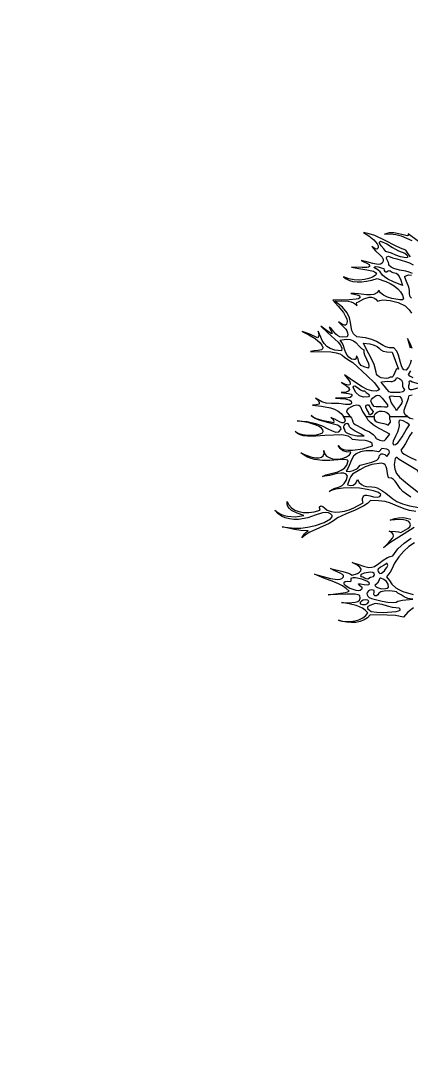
# Model space of a CAD drawing. Header units: inches. Extents: x -885 to 26362, y -28010 to 990.
# Drawn here: x 4292.504 to 4294.346, y -2384.115 to -2379.212 of the extents above; entities that cross this region are included whole.
import ezdxf

# ---------------------------------------------------------------- set-up
doc = ezdxf.new("R2010")
doc.units = ezdxf.units.IN
doc.header["$MEASUREMENT"] = 0
doc.layers.add('Text', color=7, linetype='Continuous')
doc.layers.add('TREE', color=3, linetype='Continuous', lineweight=15)
doc.styles.add('Text', font='times.ttf', dxfattribs={"height": 240})

# ---------------------------------------------------------------- blocks, each defined once
blk = doc.blocks.new('tree2')
at = {"layer": 'TREE'}
for points in [[(5206.823, 5948.3268), (5206.7525, 5948.3797), (5206.7525, 5948.3736), (5206.7482, 5948.372), (5206.7291, 5948.3767), (5206.6998, 5948.3828), (5206.6826, 5948.3828), (5206.665, 5948.3788), (5206.6857, 5948.3801), (5206.7063, 5948.3776), (5206.7269, 5948.372), (5206.7466, 5948.3643), (5206.7657, 5948.3548)], [(5206.7605, 5948.2957), (5206.7516, 5948.3065), (5206.7439, 5948.3194), (5206.7238, 5948.3268), (5206.7051, 5948.3357), (5206.6678, 5948.3551), (5206.6299, 5948.373), (5206.6096, 5948.3797), (5206.5883, 5948.3847), (5206.6074, 5948.3727), (5206.6256, 5948.3582), (5206.6385, 5948.3428), (5206.6416, 5948.3354), (5206.6416, 5948.3286), (5206.6367, 5948.3237), (5206.6308, 5948.3246), (5206.6185, 5948.3336), (5206.6327, 5948.3178), (5206.6496, 5948.3018), (5206.6564, 5948.2941), (5206.6607, 5948.2864), (5206.661, 5948.279), (5206.6567, 5948.272), (5206.6502, 5948.2686), (5206.6419, 5948.2677), (5206.6219, 5948.2707), (5206.6, 5948.2766), (5206.5791, 5948.2812), (5206.5893, 5948.2763), (5206.6007, 5948.2717), (5206.6093, 5948.2667), (5206.6108, 5948.2637), (5206.6102, 5948.2603), (5206.6068, 5948.2575), (5206.601, 5948.2559), (5206.5837, 5948.2559), (5206.5443, 5948.2578), (5206.5711, 5948.2526), (5206.601, 5948.2479), (5206.6253, 5948.2421), (5206.6327, 5948.2378), (5206.6358, 5948.2322), (5206.6308, 5948.2264), (5206.6213, 5948.2205), (5206.6081, 5948.2153), (5206.592, 5948.2116), (5206.5739, 5948.2098), (5206.5545, 5948.2104), (5206.5345, 5948.2141), (5206.5151, 5948.2218), (5206.5246, 5948.2144), (5206.5363, 5948.2088), (5206.5496, 5948.2051), (5206.5646, 5948.2033), (5206.5813, 5948.2033), (5206.5991, 5948.2054), (5206.6182, 5948.2098), (5206.6382, 5948.2162), (5206.6703, 5948.2042), (5206.6863, 5948.1968), (5206.701, 5948.1882), (5206.714, 5948.1783), (5206.7245, 5948.1673), (5206.7315, 5948.1546), (5206.7346, 5948.1405), (5206.7312, 5948.138), (5206.7217, 5948.1374), (5206.6924, 5948.1423), (5206.6761, 5948.1476), (5206.6616, 5948.1546), (5206.6505, 5948.1633), (5206.6472, 5948.1679), (5206.6453, 5948.1731), (5206.637, 5948.1629), (5206.6265, 5948.1574), (5206.6139, 5948.1552), (5206.5997, 5948.1556), (5206.5699, 5948.1596), (5206.5554, 5948.1608), (5206.5418, 5948.1605), (5206.5653, 5948.1559), (5206.5736, 5948.1519), (5206.5751, 5948.1485), (5206.5745, 5948.1442), (5206.5702, 5948.1414), (5206.5619, 5948.1395), (5206.5357, 5948.1377), (5206.4756, 5948.1358), (5206.4953, 5948.114), (5206.5144, 5948.0906), (5206.5215, 5948.0789), (5206.5265, 5948.0675), (5206.528, 5948.0576), (5206.5255, 5948.0481), (5206.5218, 5948.0447), (5206.5184, 5948.0438), (5206.5111, 5948.0466), (5206.504, 5948.0521), (5206.4966, 5948.0561), (5206.5101, 5948.0432), (5206.5228, 5948.0302), (5206.5274, 5948.0235), (5206.5301, 5948.0164), (5206.5305, 5948.0093), (5206.528, 5948.0016), (5206.5129, 5948.0001), (5206.5018, 5948.0016), (5206.4929, 5948.0059), (5206.4861, 5948.0118), (5206.475, 5948.0256), (5206.4692, 5948.0324), (5206.4618, 5948.0376), (5206.4726, 5948.0176), (5206.4729, 5948.0139), (5206.4698, 5948.0136), (5206.4556, 5948.0225), (5206.4322, 5948.0407), (5206.4562, 5948.0173), (5206.4836, 5947.9933), (5206.4953, 5947.9819), (5206.504, 5947.9705), (5206.5083, 5947.96), (5206.5071, 5947.9505), (5206.4836, 5947.9526), (5206.4661, 5947.9582), (5206.4532, 5947.9665), (5206.4436, 5947.977), (5206.4368, 5947.9887), (5206.4316, 5948.0004), (5206.4221, 5948.0222), (5206.4242, 5948.0084), (5206.423, 5948.0025), (5206.419, 5947.9985), (5206.3913, 5948.0108), (5206.3774, 5948.0167), (5206.3626, 5948.0213), (5206.3882, 5948.0087), (5206.4113, 5947.9954), (5206.4291, 5947.98), (5206.4353, 5947.9714), (5206.4393, 5947.9619), (5206.4378, 5947.9573), (5206.4344, 5947.9542), (5206.4224, 5947.9514), (5206.4076, 5947.9502), (5206.3943, 5947.9483), (5206.4682, 5947.9459), (5206.4883, 5947.9434), (5206.5012, 5947.9394), (5206.5101, 5947.9345), (5206.5191, 5947.9274), (5206.5308, 5947.9185), (5206.5489, 5947.9074), (5206.6019, 5947.8581), (5206.6271, 5947.8335), (5206.6475, 5947.8079), (5206.6413, 5947.8042), (5206.6342, 5947.8024), (5206.6185, 5947.803), (5206.6013, 5947.8082), (5206.5831, 5947.8175), (5206.5474, 5947.8409), (5206.5181, 5947.8624), (5206.5329, 5947.8442), (5206.5375, 5947.8362), (5206.5397, 5947.8298), (5206.5381, 5947.8258), (5206.5326, 5947.8245), (5206.5225, 5947.8267), (5206.5071, 5947.8335), (5206.5255, 5947.8215), (5206.5335, 5947.8153), (5206.5357, 5947.8119), (5206.5366, 5947.8079), (5206.532, 5947.8021), (5206.524, 5947.799), (5206.5058, 5947.7977), (5206.5326, 5947.7941), (5206.5434, 5947.7916), (5206.5459, 5947.7894), (5206.5459, 5947.7864), (5206.5437, 5947.782), (5206.5388, 5947.779), (5206.5228, 5947.7765), (5206.4855, 5947.7762), (5206.5225, 5947.7734), (5206.5378, 5947.7691), (5206.5425, 5947.7651), (5206.5437, 5947.7596), (5206.5428, 5947.7553), (5206.5385, 5947.7531), (5206.5218, 5947.7537), (5206.4981, 5947.7565), (5206.4713, 5947.7568), (5206.4513, 5947.7577), (5206.4353, 5947.7633), (5206.4119, 5947.7768), (5206.4227, 5947.7667), (5206.4258, 5947.7608), (5206.4261, 5947.7543), (5206.4144, 5947.7516), (5206.4014, 5947.7509), (5206.4344, 5947.7466), (5206.467, 5947.7405), (5206.4818, 5947.7355), (5206.495, 5947.7291), (5206.5061, 5947.7202), (5206.5144, 5947.7088), (5206.5391, 5947.7088), (5206.5357, 5947.7149), (5206.5311, 5947.7211), (5206.5268, 5947.7266), (5206.5283, 5947.7328), (5206.5341, 5947.7392), (5206.5428, 5947.7448), (5206.5529, 5947.7494), (5206.5628, 5947.7516), (5206.5708, 5947.7512), (5206.576, 5947.7472), (5206.5843, 5947.7269), (5206.597, 5947.7088), (5206.6265, 5947.7088), (5206.6308, 5947.7183), (5206.6379, 5947.7248), (5206.6469, 5947.7282), (5206.6564, 5947.7291), (5206.6656, 5947.7275), (5206.6743, 5947.7232), (5206.681, 5947.7171), (5206.6853, 5947.7088), (5206.7503, 5947.7088), (5206.7417, 5947.7152), (5206.738, 5947.7232), (5206.738, 5947.7328), (5206.7408, 5947.7436), (5206.7494, 5947.7654), (5206.7534, 5947.7762), (5206.7556, 5947.7857), (5206.7666, 5947.7885)], [(5206.7445, 5948.2917), (5206.7235, 5948.2957), (5206.7069, 5948.3018), (5206.6906, 5948.3089), (5206.6703, 5948.3148), (5206.6626, 5948.3249), (5206.653, 5948.3357), (5206.6472, 5948.3452), (5206.6472, 5948.3493), (5206.6502, 5948.3526), (5206.6736, 5948.3425), (5206.6949, 5948.3299), (5206.7165, 5948.3178), (5206.7405, 5948.3083), (5206.7469, 5948.3028), (5206.7497, 5948.2972), (5206.7491, 5948.2929), (5206.7445, 5948.2917)], [(5206.7685, 5948.2335), (5206.7562, 5948.239), (5206.7439, 5948.2424), (5206.7204, 5948.2467), (5206.6992, 5948.2522), (5206.69, 5948.2572), (5206.6817, 5948.2643), (5206.6817, 5948.2692), (5206.6801, 5948.2741), (5206.6746, 5948.284), (5206.6724, 5948.2886), (5206.6721, 5948.2923), (5206.6739, 5948.2957), (5206.6795, 5948.2978), (5206.6943, 5948.292), (5206.71, 5948.2874), (5206.742, 5948.2787), (5206.7571, 5948.2735), (5206.7709, 5948.2661)], [(5206.7312, 5948.1901), (5206.6986, 5948.2036), (5206.6773, 5948.2138), (5206.665, 5948.2218), (5206.6582, 5948.2282), (5206.649, 5948.2399), (5206.6407, 5948.247), (5206.6259, 5948.2563), (5206.6293, 5948.259), (5206.6333, 5948.26), (5206.6425, 5948.2584), (5206.6527, 5948.2547), (5206.6623, 5948.2522), (5206.6638, 5948.2449), (5206.666, 5948.2409), (5206.6687, 5948.2396), (5206.6721, 5948.2402), (5206.6789, 5948.2439), (5206.6853, 5948.2455), (5206.6909, 5948.2406), (5206.6964, 5948.2381), (5206.7075, 5948.235), (5206.7131, 5948.231), (5206.7189, 5948.2233), (5206.7248, 5948.2101), (5206.7312, 5948.1901)], [(5206.7642, 5948.1436), (5206.7596, 5948.1479), (5206.7568, 5948.1589), (5206.7565, 5948.1713), (5206.754, 5948.1833), (5206.7457, 5948.2051), (5206.7399, 5948.2208), (5206.7405, 5948.2248), (5206.7451, 5948.2261), (5206.7534, 5948.2292), (5206.7639, 5948.2282)], [(5206.7451, 5947.8797), (5206.7365, 5947.8806), (5206.7309, 5947.8861), (5206.7272, 5947.8954), (5206.7245, 5947.9071), (5206.7171, 5947.9345), (5206.7103, 5947.9486), (5206.6998, 5947.9613), (5206.6835, 5947.9616), (5206.6706, 5947.965), (5206.6598, 5947.9702), (5206.6487, 5947.977), (5206.6355, 5947.9844), (5206.6182, 5947.9914), (5206.5951, 5947.9976), (5206.5643, 5948.0019), (5206.5517, 5948.0124), (5206.5452, 5948.0244), (5206.5428, 5948.0382), (5206.5406, 5948.0539), (5206.5366, 5948.0709), (5206.5277, 5948.09), (5206.5107, 5948.1103), (5206.4833, 5948.1322), (5206.5089, 5948.134), (5206.5323, 5948.1325), (5206.5425, 5948.1303), (5206.5514, 5948.1266), (5206.5588, 5948.1217), (5206.5643, 5948.1155), (5206.564, 5948.1195), (5206.5631, 5948.1232), (5206.5637, 5948.1272), (5206.5693, 5948.1306), (5206.5893, 5948.1414), (5206.609, 5948.1466), (5206.6179, 5948.1466), (5206.6262, 5948.1442), (5206.6336, 5948.1395), (5206.6398, 5948.1322), (5206.6481, 5948.1355), (5206.6589, 5948.1368), (5206.6857, 5948.1346), (5206.7149, 5948.1272), (5206.7417, 5948.1155), (5206.7559, 5948.1011), (5206.7645, 5948.0881)], [(5206.77, 5947.8516), (5206.7583, 5947.8575), (5206.7534, 5947.8633), (5206.7623, 5947.8769)], [(5206.7663, 5947.9588), (5206.7596, 5947.977), (5206.75, 5947.9951), (5206.7599, 5947.9616)], [(5206.7626, 5947.9154), (5206.7593, 5947.9021), (5206.7534, 5947.8901), (5206.7451, 5947.8797)], [(5206.6062, 5947.8864), (5206.5905, 5947.8917), (5206.58, 5947.8969), (5206.5742, 5947.9028), (5206.5711, 5947.9083), (5206.5686, 5947.9203), (5206.5668, 5947.9259), (5206.5628, 5947.9317), (5206.5616, 5947.9231), (5206.5582, 5947.9185), (5206.5526, 5947.9178), (5206.5443, 5947.92), (5206.5348, 5947.9268), (5206.5283, 5947.9348), (5206.5234, 5947.9434), (5206.5197, 5947.953), (5206.5132, 5947.972), (5206.5089, 5947.9813), (5206.5031, 5947.9896), (5206.524, 5947.9927), (5206.5397, 5947.9914), (5206.5517, 5947.9874), (5206.5603, 5947.9813), (5206.5739, 5947.9662), (5206.581, 5947.9591), (5206.5896, 5947.9533), (5206.5893, 5947.944), (5206.5914, 5947.9354), (5206.5991, 5947.9191), (5206.6062, 5947.9034), (5206.6074, 5947.8951), (5206.6062, 5947.8864)], [(5206.5877, 5947.9785), (5206.6114, 5947.9757), (5206.6271, 5947.9711), (5206.6379, 5947.9656), (5206.6453, 5947.9597), (5206.6521, 5947.9542), (5206.661, 5947.9493), (5206.6736, 5947.9462), (5206.6934, 5947.9449), (5206.7168, 5947.8831), (5206.7115, 5947.8843), (5206.7081, 5947.8818), (5206.7035, 5947.8704), (5206.6977, 5947.8575), (5206.693, 5947.8535), (5206.6866, 5947.8529), (5206.6792, 5947.8501), (5206.6709, 5947.8492), (5206.6533, 5947.8516), (5206.6456, 5947.855), (5206.6395, 5947.8593), (5206.6355, 5947.8649), (5206.6345, 5947.8713), (5206.6268, 5947.8994), (5206.6148, 5947.9262), (5206.6007, 5947.9523), (5206.5877, 5947.9785)], [(5206.6666, 5947.8381), (5206.6776, 5947.8387), (5206.6884, 5947.8372), (5206.694, 5947.8375), (5206.6995, 5947.8396), (5206.7051, 5947.8442), (5206.7109, 5947.8519), (5206.7214, 5947.8476), (5206.7272, 5947.8427), (5206.73, 5947.8375), (5206.7309, 5947.8316), (5206.7315, 5947.8199), (5206.7334, 5947.8138), (5206.7383, 5947.8076), (5206.7362, 5947.8027), (5206.7325, 5947.7996), (5206.7214, 5947.7974), (5206.7088, 5947.7977), (5206.697, 5947.7968), (5206.689, 5947.7977), (5206.6829, 5947.8002), (5206.6733, 5947.8091), (5206.6656, 5947.8202), (5206.6573, 5947.8304), (5206.6533, 5947.8341), (5206.6539, 5947.8369), (5206.6666, 5947.8381)], [(5206.6068, 5947.7814), (5206.5887, 5947.7805), (5206.5806, 5947.782), (5206.5733, 5947.7854), (5206.5603, 5947.7971), (5206.5551, 5947.8058), (5206.5505, 5947.8165), (5206.5529, 5947.8205), (5206.5563, 5947.8211), (5206.5656, 5947.815), (5206.5776, 5947.8064), (5206.5843, 5947.8036), (5206.5917, 5947.803), (5206.5976, 5947.7977), (5206.6053, 5947.7925), (5206.6099, 5947.7873), (5206.6096, 5947.7845), (5206.6068, 5947.7814)], [(5206.7673, 5947.8366), (5206.7888, 5947.8301), (5206.7977, 5947.8264), (5206.7996, 5947.8242), (5206.7996, 5947.8211), (5206.799, 5947.8187), (5206.7965, 5947.8165), (5206.7873, 5947.8132), (5206.7657, 5947.8076), (5206.7608, 5947.807), (5206.7574, 5947.8082), (5206.754, 5947.8141), (5206.7543, 5947.8224), (5206.7568, 5947.8304), (5206.7559, 5947.8375), (5206.758, 5947.8402), (5206.7617, 5947.8396), (5206.7673, 5947.8366)], [(5206.665, 5947.7433), (5206.653, 5947.7448), (5206.6432, 5947.7442), (5206.6348, 5947.7442), (5206.6268, 5947.7463), (5206.6182, 5947.7568), (5206.6154, 5947.767), (5206.617, 5947.7719), (5206.6207, 5947.7768), (5206.6345, 5947.7861), (5206.641, 5947.7876), (5206.6469, 5947.7861), (5206.657, 5947.7765), (5206.666, 5947.7636), (5206.6758, 5947.7525), (5206.6758, 5947.7448), (5206.6727, 5947.7429), (5206.6684, 5947.7439), (5206.665, 5947.7433)], [(5206.6863, 5947.7737), (5206.6841, 5947.7799), (5206.6866, 5947.7836), (5206.6921, 5947.7848), (5206.6998, 5947.7836), (5206.7214, 5947.783), (5206.7278, 5947.774), (5206.73, 5947.766), (5206.7291, 5947.7593), (5206.7257, 5947.7531), (5206.7161, 5947.7417), (5206.7118, 5947.7359), (5206.7094, 5947.7294), (5206.7035, 5947.742), (5206.6964, 5947.7522), (5206.6897, 5947.762), (5206.6863, 5947.7737)], [(5206.5991, 5947.7509), (5206.6031, 5947.7525), (5206.6062, 5947.7516), (5206.6114, 5947.7451), (5206.6164, 5947.7355), (5206.6238, 5947.7278), (5206.6219, 5947.7232), (5206.6188, 5947.7189), (5206.6145, 5947.7158), (5206.6099, 5947.7143), (5206.6065, 5947.7245), (5206.601, 5947.7346), (5206.597, 5947.7436), (5206.597, 5947.7476), (5206.5991, 5947.7509)], [(5206.7713, 5947.0064), (5206.7512, 5946.9903), (5206.7349, 5946.9722), (5206.706, 5946.9783), (5206.6752, 5946.9799), (5206.6127, 5946.9805), (5206.6028, 5946.97), (5206.5905, 5946.9623), (5206.576, 5946.9568), (5206.56, 5946.9534), (5206.5434, 5946.9525), (5206.5268, 5946.9537), (5206.5107, 5946.9568), (5206.4963, 5946.9614), (5206.5092, 5946.958), (5206.5243, 5946.9565), (5206.5403, 5946.9568), (5206.5563, 5946.9589), (5206.5717, 5946.9632), (5206.5856, 5946.9697), (5206.5967, 5946.978), (5206.6044, 5946.9888), (5206.5948, 5946.998), (5206.5846, 5947.0051), (5206.5733, 5947.0107), (5206.5612, 5947.015), (5206.5354, 5947.0211), (5206.5074, 5947.0264), (5206.5345, 5947.0254), (5206.5582, 5947.027), (5206.5674, 5947.0298), (5206.5736, 5947.0347), (5206.576, 5947.0418), (5206.5748, 5947.0519), (5206.5686, 5947.055), (5206.5579, 5947.0569), (5206.5274, 5947.0572), (5206.4584, 5947.0547), (5206.5034, 5947.0602), (5206.5234, 5947.0633), (5206.5357, 5947.0676), (5206.5252, 5947.0781), (5206.5117, 5947.0873), (5206.4963, 5947.095), (5206.479, 5947.1024), (5206.4427, 5947.1157), (5206.4082, 5947.1301), (5206.467, 5947.1141), (5206.4929, 5947.1108), (5206.5027, 5947.1114), (5206.5092, 5947.1144), (5206.5154, 5947.12), (5206.5154, 5947.1249), (5206.5107, 5947.1295), (5206.5031, 5947.1338), (5206.483, 5947.1421), (5206.467, 5947.1508), (5206.5123, 5947.1403), (5206.5326, 5947.1345), (5206.5406, 5947.1308), (5206.5465, 5947.1264), (5206.5656, 5947.1326), (5206.5733, 5947.1372), (5206.5779, 5947.1425), (5206.5791, 5947.1489), (5206.5748, 5947.156), (5206.5643, 5947.1643), (5206.5465, 5947.1733), (5206.5671, 5947.1671), (5206.5877, 5947.1594), (5206.6084, 5947.1551), (5206.6188, 5947.1557), (5206.629, 5947.1588), (5206.6447, 5947.1696), (5206.6604, 5947.1813), (5206.6767, 5947.1911), (5206.6857, 5947.1948), (5206.6955, 5947.1973), (5206.7143, 5947.2231), (5206.7374, 5947.2447), (5206.7626, 5947.2619)], [(5206.7743, 5947.302), (5206.7371, 5947.278), (5206.6986, 5947.2542), (5206.6795, 5947.2413), (5206.6613, 5947.2265), (5206.6804, 5947.2453), (5206.6949, 5947.2619), (5206.698, 5947.2696), (5206.6977, 5947.2767), (5206.6924, 5947.2829), (5206.682, 5947.2887), (5206.7054, 5947.2875), (5206.7165, 5947.2863), (5206.7257, 5947.2835), (5206.7429, 5947.2927), (5206.7512, 5947.2977), (5206.758, 5947.3044), (5206.7602, 5947.3118), (5206.7586, 5947.3183), (5206.754, 5947.3235), (5206.7463, 5947.3275), (5206.7352, 5947.3303), (5206.7217, 5947.3315), (5206.6863, 5947.3285), (5206.7029, 5947.3346), (5206.7171, 5947.3374), (5206.7297, 5947.338), (5206.7411, 5947.3368), (5206.7623, 5947.3328)], [(5206.7799, 5947.3605), (5206.7568, 5947.3642), (5206.7377, 5947.37), (5206.7044, 5947.3842), (5206.6872, 5947.3913), (5206.6675, 5947.3965), (5206.6435, 5947.3999), (5206.6142, 5947.4002), (5206.6025, 5947.39), (5206.589, 5947.3811), (5206.5582, 5947.3657), (5206.5246, 5947.3522), (5206.4926, 5947.3377), (5206.4784, 5947.3263), (5206.4621, 5947.3168), (5206.4267, 5947.3007), (5206.391, 5947.2847), (5206.3749, 5947.2752), (5206.3614, 5947.2638), (5206.3722, 5947.2783), (5206.378, 5947.285), (5206.3854, 5947.29), (5206.3586, 5947.2906), (5206.3349, 5947.2946), (5206.2897, 5947.3044), (5206.3349, 5947.2998), (5206.358, 5947.2989), (5206.3833, 5947.3023), (5206.4125, 5947.3087), (5206.4439, 5947.3205), (5206.4676, 5947.334), (5206.4735, 5947.3402), (5206.4738, 5947.3451), (5206.4676, 5947.3522), (5206.4596, 5947.3555), (5206.4492, 5947.3565), (5206.4375, 5947.3549), (5206.4113, 5947.3469), (5206.3845, 5947.3368), (5206.3494, 5947.3315), (5206.3328, 5947.3315), (5206.3164, 5947.3334), (5206.301, 5947.3374), (5206.2869, 5947.3435), (5206.2739, 5947.3528), (5206.2626, 5947.3648), (5206.2733, 5947.3571), (5206.2847, 5947.3506), (5206.2967, 5947.346), (5206.3097, 5947.3429), (5206.3377, 5947.3414), (5206.3688, 5947.346), (5206.3448, 5947.354), (5206.3244, 5947.3645), (5206.3164, 5947.371), (5206.3106, 5947.3783), (5206.3075, 5947.387), (5206.3075, 5947.3968), (5206.3137, 5947.3845), (5206.3235, 5947.374), (5206.3358, 5947.3657), (5206.3509, 5947.3599), (5206.3682, 5947.3565), (5206.3873, 5947.3562), (5206.4076, 5947.3586), (5206.4291, 5947.3648), (5206.427, 5947.3737), (5206.427, 5947.3777), (5206.4313, 5947.3814), (5206.4387, 5947.3786), (5206.4445, 5947.3743), (5206.455, 5947.3648), (5206.4698, 5947.3602), (5206.4855, 5947.358), (5206.5018, 5947.3586), (5206.5188, 5947.3614), (5206.5357, 5947.3666), (5206.5529, 5947.3734), (5206.5874, 5947.3919), (5206.585, 5947.4011), (5206.585, 5947.4082), (5206.5865, 5947.4138), (5206.5899, 5947.4178), (5206.5945, 5947.4199), (5206.6, 5947.4205), (5206.6124, 5947.4178), (5206.6244, 5947.4141), (5206.6379, 5947.4131), (5206.6484, 5947.4156), (5206.6512, 5947.4187), (5206.6518, 5947.423), (5206.6429, 5947.4298), (5206.6253, 5947.4359), (5206.6016, 5947.4415), (5206.5733, 5947.4455), (5206.5434, 5947.4473), (5206.5132, 5947.4464), (5206.4855, 5947.4424), (5206.4732, 5947.439), (5206.4624, 5947.4344), (5206.4713, 5947.4402), (5206.4809, 5947.4442), (5206.5003, 5947.4513), (5206.5095, 5947.4563), (5206.5178, 5947.4636), (5206.5246, 5947.4747), (5206.5295, 5947.4898), (5206.5243, 5947.4975), (5206.516, 5947.5009), (5206.5049, 5947.5015), (5206.492, 5947.4997), (5206.4636, 5947.4929), (5206.4375, 5947.4889), (5206.4501, 5947.4947), (5206.4642, 5947.4991), (5206.4935, 5947.5064), (5206.5067, 5947.5117), (5206.5181, 5947.5194), (5206.5268, 5947.5305), (5206.532, 5947.5459), (5206.5295, 5947.5489), (5206.5249, 5947.5505), (5206.5104, 5947.5511), (5206.4652, 5947.5477), (5206.4378, 5947.5474), (5206.4097, 5947.5508), (5206.3962, 5947.5545), (5206.3826, 5947.5597), (5206.3703, 5947.5668), (5206.3586, 5947.576), (5206.3774, 5947.5668), (5206.395, 5947.5606), (5206.4107, 5947.5573), (5206.4239, 5947.5569), (5206.4341, 5947.5594), (5206.4408, 5947.5649), (5206.4439, 5947.5733), (5206.4424, 5947.5843), (5206.4439, 5947.576), (5206.4476, 5947.5693), (5206.4529, 5947.5637), (5206.4593, 5947.5594), (5206.475, 5947.5542), (5206.4929, 5947.5529), (5206.5107, 5947.5554), (5206.5261, 5947.5609), (5206.5372, 5947.569), (5206.5403, 5947.5736), (5206.5418, 5947.5785), (5206.5255, 5947.5788), (5206.5123, 5947.5834), (5206.5024, 5947.5917), (5206.4953, 5947.6022), (5206.5034, 5947.5933), (5206.5154, 5947.5877), (5206.5305, 5947.585), (5206.5477, 5947.585), (5206.5853, 5947.5905), (5206.6216, 5947.6013), (5206.6195, 5947.6099), (5206.6133, 5947.6154), (5206.6047, 5947.6188), (5206.5939, 5947.6207), (5206.5696, 5947.6219), (5206.5474, 5947.625), (5206.5409, 5947.6318), (5206.532, 5947.6367), (5206.5209, 5947.6398), (5206.5083, 5947.6413), (5206.4787, 5947.641), (5206.4461, 5947.6389), (5206.4131, 5947.6364), (5206.3823, 5947.6367), (5206.3685, 5947.6382), (5206.3562, 5947.6416), (5206.346, 5947.6466), (5206.338, 5947.6536), (5206.3506, 5947.6472), (5206.366, 5947.6432), (5206.383, 5947.641), (5206.4002, 5947.6407), (5206.4159, 5947.6422), (5206.4288, 5947.645), (5206.4375, 5947.6493), (5206.4408, 5947.6546), (5206.4387, 5947.6607), (5206.4338, 5947.6666), (5206.4258, 5947.6721), (5206.415, 5947.6773), (5206.3851, 5947.6866), (5206.3445, 5947.6934), (5206.3814, 5947.6909), (5206.4119, 5947.6838), (5206.4368, 5947.6743), (5206.4572, 5947.6644), (5206.4735, 5947.6564), (5206.4864, 5947.6518), (5206.4972, 5947.6533), (5206.5064, 5947.6623), (5206.5052, 5947.6669), (5206.5021, 5947.6706), (5206.4923, 5947.6767), (5206.4781, 5947.6813), (5206.4612, 5947.6857), (5206.4251, 5947.6952), (5206.4088, 5947.7026), (5206.3959, 5947.7125), (5206.4048, 5947.7066), (5206.4147, 5947.7023), (5206.4359, 5947.6961), (5206.4797, 5947.6869), (5206.4806, 5947.6912), (5206.4784, 5947.6964), (5206.4689, 5947.706), (5206.4815, 5947.7001), (5206.4994, 5947.6906), (5206.5077, 5947.6875), (5206.5151, 5947.6866), (5206.5203, 5947.689), (5206.5225, 5947.6964), (5206.5188, 5947.7029), (5206.5144, 5947.7088), (5206.5391, 5947.7088), (5206.5443, 5947.7026), (5206.5468, 5947.6977), (5206.5492, 5947.689), (5206.5517, 5947.6847), (5206.5572, 5947.6798), (5206.5828, 5947.6663), (5206.5957, 5947.6586), (5206.6099, 5947.6524), (5206.6235, 5947.6435), (5206.6293, 5947.637), (5206.6342, 5947.6284), (5206.6481, 5947.6228), (5206.6592, 5947.6198), (5206.6647, 5947.621), (5206.6706, 5947.6253), (5206.6844, 5947.6444), (5206.6345, 5947.6712), (5206.6235, 5947.6786), (5206.6133, 5947.6872), (5206.6047, 5947.6971), (5206.5985, 5947.7088), (5206.6268, 5947.7088), (5206.6271, 5947.6998), (5206.6305, 5947.6937), (5206.637, 5947.6897), (5206.645, 5947.6872), (5206.6632, 5947.6838), (5206.6715, 5947.6813), (5206.6786, 5947.6773), (5206.6875, 5947.6887), (5206.6875, 5947.6934), (5206.6847, 5947.6977), (5206.6847, 5947.7088), (5206.7503, 5947.7088), (5206.7596, 5947.7035), (5206.77, 5947.7011)], [(5206.5905, 5947.6376), (5206.5745, 5947.6469), (5206.5575, 5947.6552), (5206.5428, 5947.665), (5206.5372, 5947.6712), (5206.5338, 5947.6786), (5206.5314, 5947.6817), (5206.5277, 5947.6829), (5206.5237, 5947.6823), (5206.52, 5947.6804), (5206.5169, 5947.677), (5206.5151, 5947.6724), (5206.5154, 5947.6675), (5206.5184, 5947.6616), (5206.52, 5947.6558), (5206.5246, 5947.6509), (5206.5323, 5947.6466), (5206.5418, 5947.6432), (5206.5653, 5947.6385), (5206.5905, 5947.6376)], [(5206.6983, 5947.605), (5206.706, 5947.6059), (5206.714, 5947.6121), (5206.722, 5947.6219), (5206.7297, 5947.6342), (5206.7445, 5947.6601), (5206.7568, 5947.6786), (5206.7472, 5947.686), (5206.7343, 5947.6934), (5206.7229, 5947.6961), (5206.7192, 5947.694), (5206.7177, 5947.6887), (5206.7189, 5947.6761), (5206.7171, 5947.6635), (5206.7128, 5947.6512), (5206.7072, 5947.6395), (5206.6977, 5947.6191), (5206.6961, 5947.6111), (5206.6983, 5947.605)], [(5206.7663, 5947.6512), (5206.758, 5947.6389), (5206.742, 5947.6099), (5206.7337, 5947.5964), (5206.7251, 5947.585), (5206.7297, 5947.577), (5206.7371, 5947.5705), (5206.7577, 5947.56), (5206.7811, 5947.5492)], [(5206.5246, 5947.5083), (5206.5351, 5947.5071), (5206.5505, 5947.5108), (5206.5659, 5947.5188), (5206.5717, 5947.5243), (5206.576, 5947.5305), (5206.6191, 5947.5412), (5206.629, 5947.5449), (5206.6373, 5947.5492), (5206.6432, 5947.5545), (5206.6459, 5947.5609), (5206.6475, 5947.5662), (5206.6502, 5947.5696), (5206.6536, 5947.5717), (5206.6576, 5947.5723), (5206.666, 5947.5696), (5206.6736, 5947.5622), (5206.682, 5947.5733), (5206.6832, 5947.5785), (5206.6823, 5947.5828), (5206.6789, 5947.5865), (5206.6736, 5947.5893), (5206.6561, 5947.5911), (5206.6462, 5947.581), (5206.6422, 5947.5797), (5206.6373, 5947.5804), (5206.6228, 5947.5834), (5206.5973, 5947.5834), (5206.5766, 5947.5794), (5206.5619, 5947.5723), (5206.5517, 5947.5631), (5206.5449, 5947.5523), (5206.536, 5947.5289), (5206.5311, 5947.5178), (5206.5246, 5947.5083)], [(5206.7937, 5947.4356), (5206.7934, 5947.455), (5206.7944, 5947.4747), (5206.7931, 5947.4941), (5206.7907, 5947.5027), (5206.787, 5947.5111), (5206.7186, 5947.5517), (5206.7106, 5947.5588), (5206.7078, 5947.5591), (5206.7044, 5947.5548), (5206.7004, 5947.5335), (5206.7026, 5947.5157), (5206.7097, 5947.5003), (5206.7208, 5947.4864), (5206.7346, 5947.4738), (5206.7503, 5947.4615), (5206.7839, 5947.4347), (5206.7931, 5947.4288), (5206.7944, 5947.4304), (5206.7937, 5947.4356)], [(5206.762, 5947.4131), (5206.7463, 5947.4242), (5206.7325, 5947.4341), (5206.7229, 5947.4442), (5206.71, 5947.4636), (5206.7047, 5947.4716), (5206.6989, 5947.4781), (5206.6909, 5947.4824), (5206.6798, 5947.484), (5206.6758, 5947.4997), (5206.6733, 5947.5172), (5206.6715, 5947.5249), (5206.6678, 5947.5314), (5206.6626, 5947.5357), (5206.6545, 5947.5372), (5206.6185, 5947.5323), (5206.5948, 5947.5243), (5206.5745, 5947.5129), (5206.5483, 5947.4975), (5206.5412, 5947.4889), (5206.5366, 5947.479), (5206.5295, 5947.4587), (5206.5403, 5947.4563), (5206.5505, 5947.4575), (5206.5597, 5947.4643), (5206.5668, 5947.4775), (5206.5726, 5947.4664), (5206.5803, 5947.459), (5206.589, 5947.4547), (5206.5988, 5947.4526), (5206.6191, 5947.4507), (5206.6293, 5947.4495), (5206.6389, 5947.4467), (5206.6558, 5947.4372), (5206.6696, 5947.4273), (5206.6955, 5947.4067), (5206.7109, 5947.3971), (5206.7309, 5947.3885), (5206.7571, 5947.3808), (5206.7916, 5947.375)], [(5206.775, 5947.2456), (5206.7549, 5947.2321), (5206.7359, 5947.2148), (5206.718, 5947.1942), (5206.7017, 5947.1702), (5206.6924, 5947.1489), (5206.6857, 5947.1378), (5206.6795, 5947.1308), (5206.673, 5947.1209), (5206.6838, 5947.1074), (5206.6927, 5947.0932), (5206.7066, 5947.0796), (5206.7177, 5947.0735), (5206.7322, 5947.0673), (5206.77, 5947.0559)], [(5206.6422, 5947.1403), (5206.6447, 5947.136), (5206.6481, 5947.1323), (5206.6539, 5947.1335), (5206.6647, 5947.1431), (5206.6687, 5947.1492), (5206.6743, 5947.1548), (5206.6773, 5947.1616), (5206.6767, 5947.1656), (5206.6746, 5947.1705), (5206.6635, 5947.1631), (5206.6509, 5947.156), (5206.6419, 5947.1483), (5206.6404, 5947.1446), (5206.6422, 5947.1403)], [(5206.5785, 5947.1215), (5206.5862, 5947.12), (5206.5917, 5947.1169), (5206.5973, 5947.1144), (5206.6037, 5947.1138), (5206.6133, 5947.1194), (5206.6244, 5947.1215), (5206.6284, 5947.1277), (5206.6275, 5947.1323), (5206.6225, 5947.136), (5206.6136, 5947.1382), (5206.5905, 5947.1342), (5206.5794, 5947.1292), (5206.5773, 5947.1258), (5206.5785, 5947.1215)], [(5206.5696, 5947.095), (5206.5776, 5947.0953), (5206.5902, 5947.0929), (5206.6028, 5947.0913), (5206.6074, 5947.0923), (5206.6108, 5947.095), (5206.6096, 5947.099), (5206.6034, 5947.1034), (5206.5822, 5947.1114), (5206.5588, 5947.1163), (5206.5499, 5947.1169), (5206.5449, 5947.1157), (5206.5415, 5947.1141), (5206.5412, 5947.1108), (5206.5418, 5947.1067), (5206.5403, 5947.1021), (5206.5277, 5947.103), (5206.5215, 5947.1027), (5206.5166, 5947.099), (5206.5166, 5947.0953), (5206.5209, 5947.0901), (5206.5385, 5947.0793), (5206.5597, 5947.0716), (5206.5693, 5947.0704), (5206.5763, 5947.0716), (5206.5816, 5947.0759), (5206.5834, 5947.0793), (5206.5828, 5947.0821), (5206.58, 5947.0843), (5206.573, 5947.0889), (5206.5705, 5947.0917), (5206.5696, 5947.095)], [(5206.6302, 5947.0883), (5206.6342, 5947.0843), (5206.6398, 5947.0809), (5206.6545, 5947.0769), (5206.6693, 5947.0772), (5206.6755, 5947.079), (5206.6798, 5947.0821), (5206.6789, 5947.0932), (5206.6724, 5947.103), (5206.6629, 5947.1111), (5206.6518, 5947.1157), (5206.649, 5947.1151), (5206.6472, 5947.1132), (5206.6441, 5947.1058), (5206.6398, 5947.0969), (5206.6302, 5947.0883)], [(5206.6176, 5947.0726), (5206.6117, 5947.0713), (5206.6068, 5947.0686), (5206.6031, 5947.0646), (5206.601, 5947.0599), (5206.6013, 5947.055), (5206.6037, 5947.0501), (5206.609, 5947.0452), (5206.6176, 5947.0412), (5206.6573, 5947.0316), (5206.6773, 5947.0279), (5206.6989, 5947.0267), (5206.7081, 5947.0276), (5206.7146, 5947.0307), (5206.7309, 5947.035), (5206.7697, 5947.0384), (5206.7509, 5947.0408), (5206.7374, 5947.047), (5206.726, 5947.0541), (5206.7137, 5947.0609), (5206.7097, 5947.0649), (5206.7026, 5947.0673), (5206.6835, 5947.0689), (5206.6641, 5947.0676), (5206.6518, 5947.0652), (5206.6447, 5947.0606), (5206.6404, 5947.055), (5206.6361, 5947.0513), (5206.6302, 5947.051), (5206.6271, 5947.0535), (5206.6262, 5947.0565), (5206.6275, 5947.0639), (5206.6268, 5947.0701), (5206.6238, 5947.0719), (5206.6176, 5947.0726)], [(5206.5754, 5947.0218), (5206.585, 5947.019), (5206.5951, 5947.0193), (5206.6034, 5947.0227), (5206.6077, 5947.0285), (5206.6071, 5947.0319), (5206.6044, 5947.0344), (5206.5951, 5947.0362), (5206.5874, 5947.0347), (5206.5806, 5947.0307), (5206.576, 5947.0261), (5206.5754, 5947.0218)], [(5206.6158, 5946.9931), (5206.6367, 5946.9903), (5206.6598, 5946.99), (5206.7078, 5946.9931), (5206.7171, 5946.9956), (5206.7223, 5946.9987), (5206.7226, 5947.0023), (5206.7186, 5947.006), (5206.6952, 5947.0079), (5206.6764, 5947.0125), (5206.657, 5947.0184), (5206.6315, 5947.0227), (5206.6117, 5947.0159), (5206.6028, 5947.01), (5206.6025, 5947.007), (5206.6044, 5947.0033), (5206.6158, 5946.9931)]]:
    blk.add_lwpolyline(points, dxfattribs=at)

msp = doc.modelspace()

# ---------------------------------------------------------------- block references
at = {"layer": 'TREE', "color": 3, "xscale": 1.288602291024512, "yscale": 1.288602291008523, "zscale": 1.288602291016571}
msp.add_blockref('tree2', (-2415.096913, -10045.315653), dxfattribs=at)

# ---------------------------------------------------------------- texts
at = {"layer": 'Text', "insert": (4272.937546, -2365.70957), "char_height": 1.0202827, "attachment_point": 1, "rotation": 316.079952, "style": 'Text'}
msp.add_mtext('{\\T1.25;\\LDHAKA TO KUSHTIA HIGH WAY}', dxfattribs=at)

doc.saveas('drawing.dxf')
